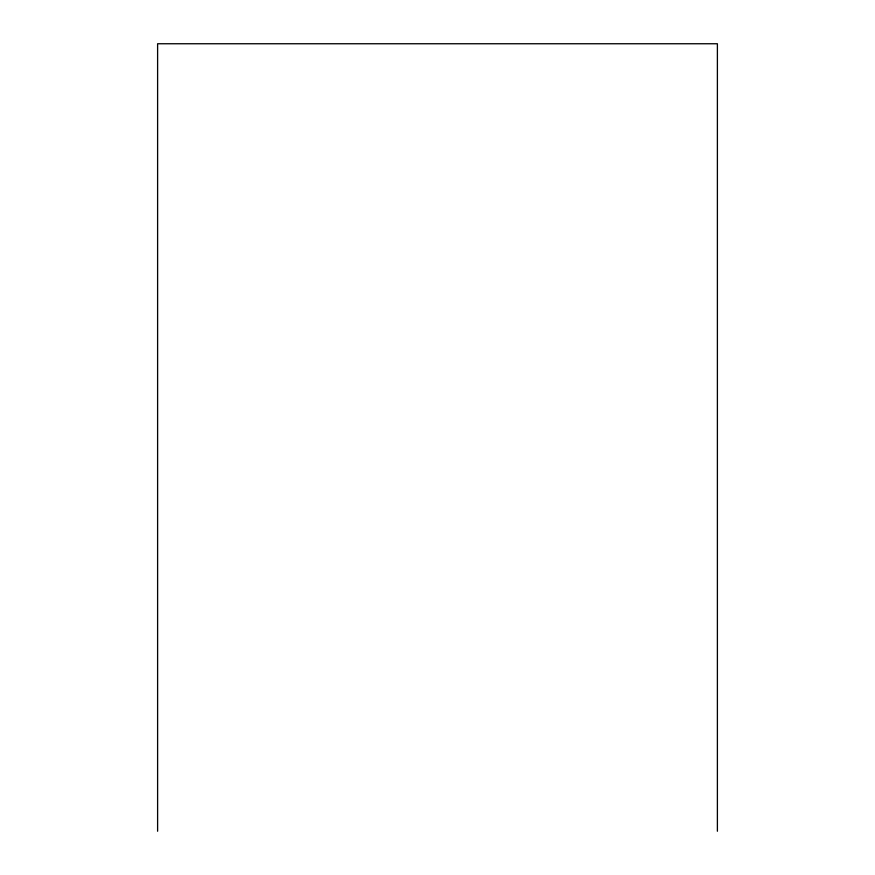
<?xml version="1.0" encoding="UTF-8"?>
<svg xmlns="http://www.w3.org/2000/svg" width="875" height="875" viewBox="0 0 875 875"><rect width="100%" height="100%" fill="white"/><g stroke="black" fill="none" stroke-linecap="round" stroke-linejoin="round"><path stroke-width="1.31" d="M717.391 831.25L717.391 43.75L157.609 43.75L157.609 831.25"/></g></svg>
